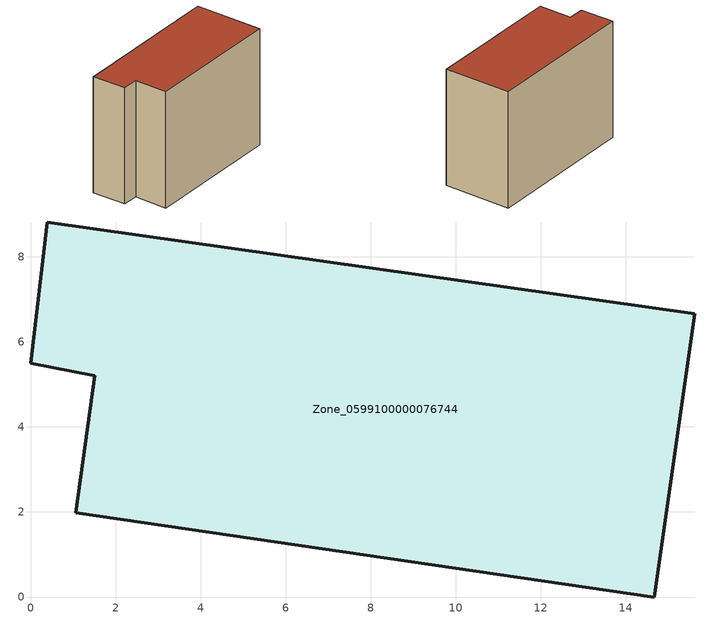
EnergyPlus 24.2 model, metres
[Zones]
Zone_0599100000076744
 floor ground (C_G): 15.63,6.67 14.68,0 1.06,1.98 1.51,5.21 0,5.5 0.4,8.82 z0
 wall outside (C_F): 14.68,0 15.63,6.67 0.4,8.82 0,5.5 1.51,5.21 1.06,1.98 14.68,0 z0:11.7
 roof outside (C_R): 1.06,1.98 14.68,0 15.63,6.67 0.4,8.82 0,5.5 1.51,5.21 z11.7
[BUILDING]
Pand.0599100000076744: North Axis=0; Terrain=City; Loads Convergence Tolerance Value=0.04; Temperature Convergence Tolerance Value=0.4; Solar Distribution=FullExterior; Maximum Number of Warmup Days=25; Minimum Number of Warmup Days=1
[Site:Location]
Rotterdam.The.Hague.AP_ZH_NLD Design_Conditions: Latitude=51.96; Longitude=4.45; Time Zone=1; Elevation=-4.5
[SITE:GROUNDTEMPERATURE:BUILDINGSURFACE]
18, 18, 18, 18, 18, 18, 18, 18, 18, 18, 18, 18
[MATERIAL] Thermal Absorptance=0.9; Solar Absorptance=0.7; Visible Absorptance=0.7
Name | Roughness | Thickness | Conductivity | Density | Specific Heat
G.TI.1946 | MediumSmooth | 0.15 | 1 | 540 | 1210
F.TI.1946 | Rough | 0.3 | 0.857143 | 1920 | 840
R.TI.1946 | MediumRough | 0.2 | 0.1 | 1500 | 1000
[CONSTRUCTION]
C_G: G.TI.1946
C_F: F.TI.1946
C_R: R.TI.1946
[ZONE]
Zone_0599100000076744: Type=1; Multiplier=1; Ceiling Height=Autocalculate; Volume=Autocalculate; Floor Area=autocalculate; Part of Total Floor Area=Yes
[ZONEINFILTRATION:DESIGNFLOWRATE]
Infil_Zone_0599100000076744: Zone or ZoneList or Space or SpaceList=Zone_0599100000076744; Schedule=AlwaysOn; Design Flow Rate Calculation Method=Flow/Area; Flow Rate per Floor Area=0.003; Constant Term Coefficient=1; Temperature Term Coefficient=0; Velocity Term Coefficient=0; Velocity Squared Term Coefficient=0
[HVACTEMPLATE:ZONE:IDEALLOADSAIRSYSTEM]
Zone_0599100000076744: Maximum Heating Supply Air Temperature=50; Minimum Cooling Supply Air Temperature=13; Maximum Heating Supply Air Humidity Ratio=0.0156; Minimum Cooling Supply Air Humidity Ratio=0.0077; Heating Limit=NoLimit; Cooling Limit=NoLimit; Dehumidification Control Type=ConstantSensibleHeatRatio; Cooling Sensible Heat Ratio=0.7; Dehumidification Setpoint=60; Humidification Control Type=None; Humidification Setpoint=30; Outdoor Air Method=None; Outdoor Air Flow Rate per Person=0.00944; Outdoor Air Flow Rate per Zone Floor Area=0; Outdoor Air Flow Rate per Zone=0; Demand Controlled Ventilation Type=None; Outdoor Air Economizer Type=NoEconomizer; Heat Recovery Type=None; Sensible Heat Recovery Effectiveness=0.7; Latent Heat Recovery Effectiveness=0.65
[ZONECONTROL:THERMOSTAT]
ThermostatControl_Zone_0599100000076744: Zone or ZoneList=Zone_0599100000076744; Control Type Schedule=DualSetpointControlType; Control 1=Thermostat_Zone_0599100000076744; Temperature Difference Between Cutout And Setpoint=0
[THERMOSTATSETPOINT:DUALSETPOINT]
Thermostat_Zone_0599100000076744: Heating Setpoint Temperature Schedule=HeatingSetpoint_Zone_0599100000076744; Cooling Setpoint Temperature Schedule=CoolingSetpoint_Zone_0599100000076744
[SCHEDULE:COMPACT]
HeatingSetpoint_Zone_0599100000076744: Through: 12/31, For: AllDays, Until: 24:00, 21
CoolingSetpoint_Zone_0599100000076744: Through: 12/31, For: AllDays, Until: 24:00, 24
DualSetpointControlType: Through: 12/31, For: AllDays, Until: 24:00, 4
AlwaysOn: Through: 12/31, For: AllDays, Until: 24:00, 1
